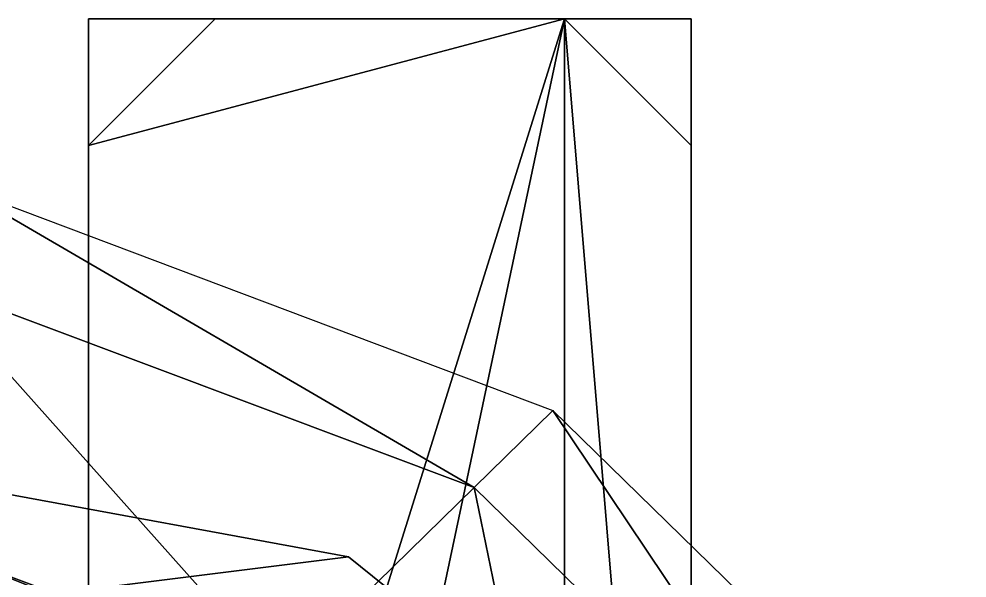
# Model space of a CAD drawing. Header units: metres. Extents: x -0.219 to 0.219, y -0.167 to 0.191.
# Drawn here: x 0.0582 to 0.1976, y 0.1091 to 0.1913 of the extents above; entities that cross this region are included whole.
import ezdxf

# ---------------------------------------------------------------- set-up
doc = ezdxf.new("R2010")
doc.units = ezdxf.units.M
doc.layers.add('XARCH', color=2, linetype='Continuous')

msp = doc.modelspace()

# ---------------------------------------------------------------- linework, layer by layer
at = {"layer": 'XARCH'}
for points in [[(0.087, 0.1913), (0.0684, 0.1727), (0.0684, 0.1913, 0.0187)], [(0.0684, 0.1727, 0.0607), (0.087, 0.1913, 0.0607), (0.0684, 0.1913, 0.042)], [(0.1384, 0.1913), (0.087, -0.0513), (0.0684, -0.0327)], [(0.0684, -0.0327), (0.0684, 0.1727), (0.1384, 0.1913)], [(0.1384, 0.1913), (0.0684, 0.1727), (0.087, 0.1913)], [(0.1384, 0.1913, 0.0607), (0.0684, -0.0327, 0.0607), (0.087, -0.0513, 0.0607)], [(0.1384, 0.1913, 0.0607), (0.087, 0.1913, 0.0607), (0.0684, 0.1727, 0.0607)], [(0.0684, 0.1727, 0.0607), (0.0684, -0.0327, 0.0607), (0.1384, 0.1913, 0.0607)], [(0.0684, 0.1913, 0.042), (0.0684, 0.1727), (0.0684, -0.0327)], [(0.0684, -0.0327), (0.0684, -0.0513, 0.0187), (0.0684, 0.1913, 0.042)], [(0.0684, 0.1913, 0.042), (0.0684, -0.0327, 0.0607), (0.0684, 0.1727, 0.0607)], [(0.0684, -0.0513, 0.0187), (0.0684, -0.0513, 0.042), (0.0684, 0.1913, 0.042)], [(0.0684, 0.1913, 0.042), (0.0684, 0.1913, 0.0187), (0.0684, 0.1727)], [(0.0684, 0.1913, 0.042), (0.0684, -0.0513, 0.042), (0.0684, -0.0327, 0.0607)], [(0.087, 0.1913), (0.0684, 0.1913, 0.0187), (0.157, 0.1913, 0.042)], [(0.0684, 0.1913, 0.0187), (0.0684, 0.1913, 0.042), (0.157, 0.1913, 0.042)], [(0.157, 0.1913, 0.042), (0.0684, 0.1913, 0.042), (0.087, 0.1913, 0.0607)], [(0.1384, 0.1913), (0.1384, -0.0513), (0.087, -0.0513)], [(0.087, -0.0513, 0.0607), (0.1384, -0.0513, 0.0607), (0.1384, 0.1913, 0.0607)], [(0.157, 0.1913, 0.042), (0.1384, 0.1913), (0.087, 0.1913)], [(0.087, 0.1913, 0.0607), (0.1384, 0.1913, 0.0607), (0.157, 0.1913, 0.042)], [(0.1384, 0.1913), (0.157, 0.1913, 0.0187), (0.157, 0.1727)], [(0.157, 0.1913, 0.042), (0.1384, 0.1913, 0.0607), (0.157, 0.1727, 0.0607)], [(0.1384, 0.1913), (0.157, 0.1727), (0.157, -0.0327)], [(0.157, -0.0327), (0.1384, -0.0513), (0.1384, 0.1913)], [(0.1384, 0.1913, 0.0607), (0.157, -0.0327, 0.0607), (0.157, 0.1727, 0.0607)], [(0.1384, 0.1913, 0.0607), (0.1384, -0.0513, 0.0607), (0.157, -0.0327, 0.0607)], [(0.157, 0.1913, 0.0187), (0.1384, 0.1913), (0.157, 0.1913, 0.042)], [(0.157, -0.0327), (0.157, 0.1727), (0.157, 0.1913, 0.042)], [(0.157, 0.1727, 0.0607), (0.157, -0.0327, 0.0607), (0.157, 0.1913, 0.042)], [(0.157, 0.1913, 0.042), (0.157, -0.0513, 0.0187), (0.157, -0.0327)], [(0.157, -0.0327, 0.0607), (0.157, -0.0513, 0.042), (0.157, 0.1913, 0.042)], [(0.157, 0.1727), (0.157, 0.1913, 0.0187), (0.157, 0.1913, 0.042)], [(0.157, 0.1913, 0.042), (0.157, -0.0513, 0.042), (0.157, -0.0513, 0.0187)], [(0.1251, 0.1224, 0.6248), (0.0446, 0.1526, 0.6248), (0.0488, 0.1668, 0.4755)], [(0.1251, 0.1224, 0.6248), (0.0488, 0.1668, 0.4755), (0.1367, 0.1337, 0.4755)], [(0.0965, 0.0944, 0.8675), (0.0344, 0.1177, 0.8675), (0.0446, 0.1526, 0.6248)], [(0.0965, 0.0944, 0.8675), (0.0446, 0.1526, 0.6248), (0.1251, 0.1224, 0.6248)], [(0.1808, 0.0679, 0.6248), (0.1251, 0.1224, 0.6248), (0.1367, 0.1337, 0.4755)], [(0.1808, 0.0679, 0.6248), (0.1367, 0.1337, 0.4755), (0.1976, 0.0742, 0.4755)], [(-0.0627, 0.1067, 0.9724), (0.0627, 0.1067, 0.9724), (0, 0.1318, 0.9048)], [(0, 0.1318, 0.9048), (0.0627, 0.1067, 0.8372), (-0.0627, 0.1067, 0.8372)], [(0, 0.1318, 0.9048), (0.0627, 0.1067, 0.9724), (0.1066, 0.1122, 0.9048)], [(0, 0.1318, 0.9048), (0.1066, 0.1122, 0.9048), (0.0627, 0.1067, 0.8372)], [(0.1395, 0.0524, 0.8675), (0.0965, 0.0944, 0.8675), (0.1251, 0.1224, 0.6248)], [(0.1395, 0.0524, 0.8675), (0.1251, 0.1224, 0.6248), (0.1808, 0.0679, 0.6248)], [(0.0846, 0.0827, 1.0168), (0.0302, 0.1031, 1.0168), (0.0344, 0.1177, 0.8675)], [(0.0846, 0.0827, 1.0168), (0.0344, 0.1177, 0.8675), (0.0965, 0.0944, 0.8675)], [(0.1066, 0.1122, 0.9048), (0.0627, 0.1067, 0.9724), (0.1641, 0.0659, 0.9466)], [(0.0627, 0.1067, 0.8372), (0.1066, 0.1122, 0.9048), (0.1641, 0.0659, 0.863)], [(0.1641, 0.0659, 0.9466), (0.1641, 0.0659, 0.863), (0.1066, 0.1122, 0.9048)]]:
    msp.add_3dface(points, dxfattribs=at)

doc.saveas('drawing.dxf')
